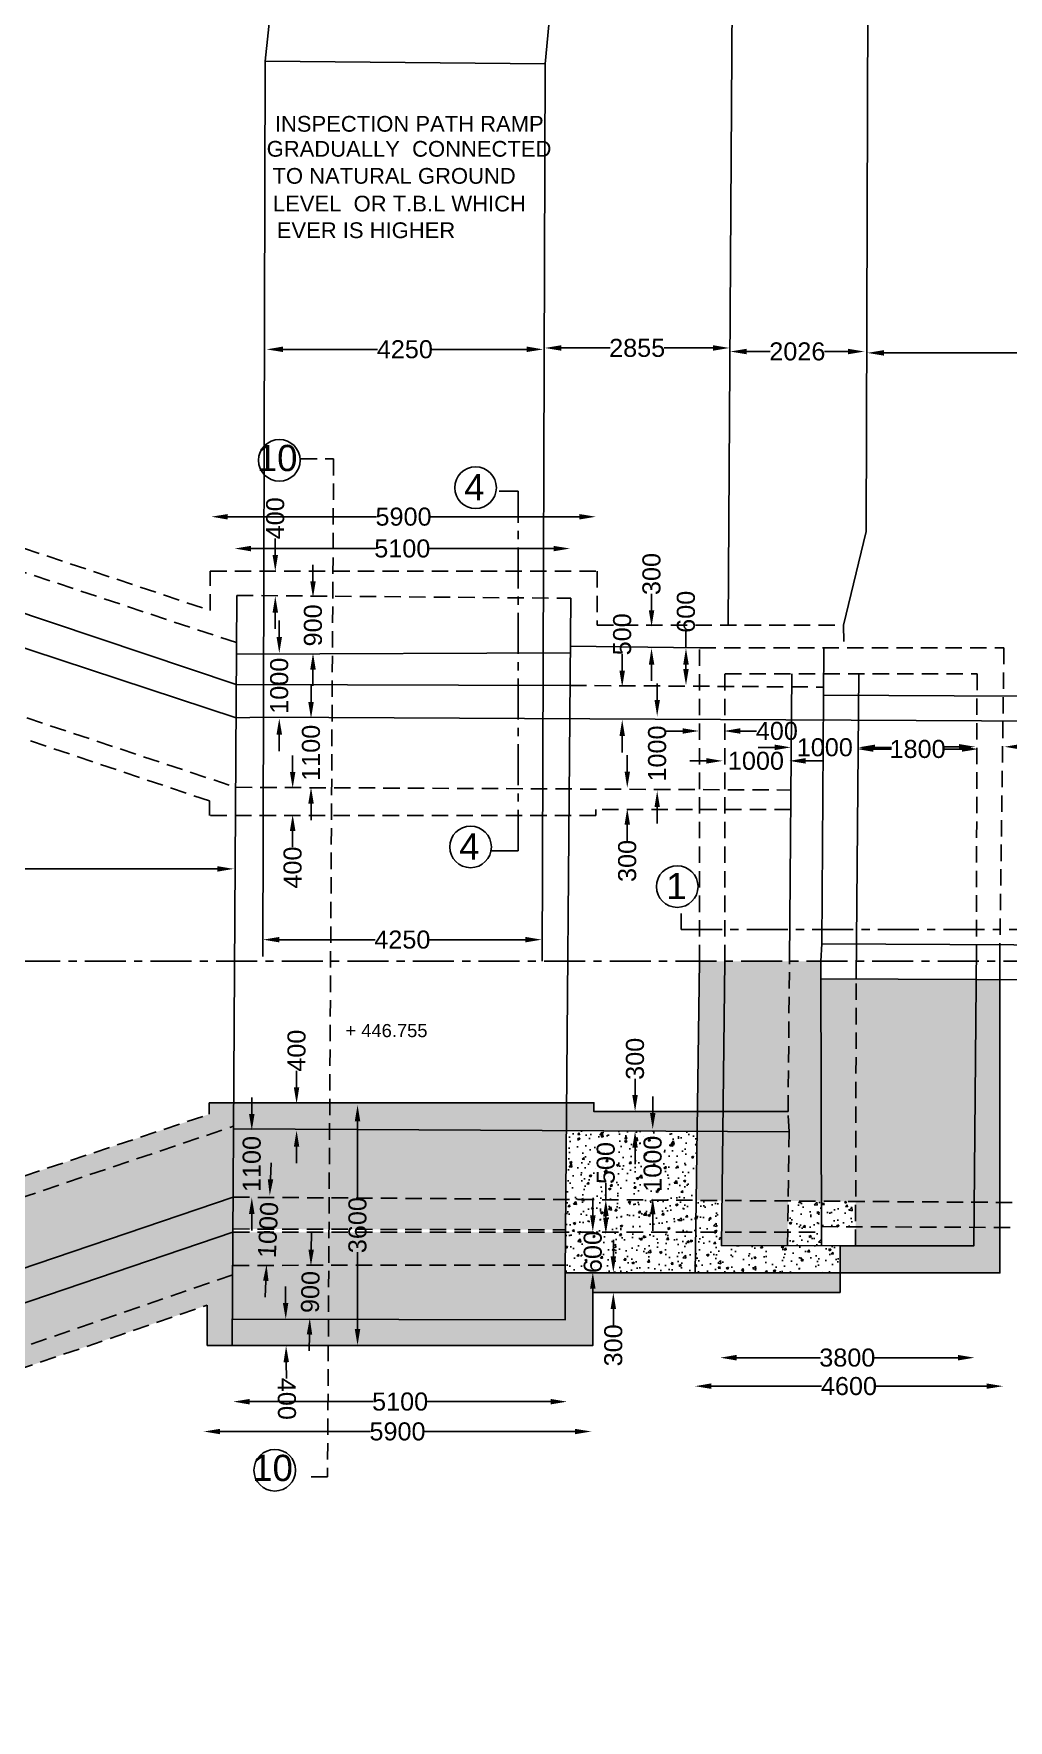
# Model space of a CAD drawing. Header units: millimetres. Extents: x 980 to 97004, y 2189 to 66609.
# Drawn here: x 18077 to 32931, y 18370 to 44074 of the extents above; entities that cross this region are included whole.
import ezdxf

# ---------------------------------------------------------------- set-up
doc = ezdxf.new("R2010")
doc.units = ezdxf.units.MM
doc.header["$MEASUREMENT"] = 0
doc.linetypes.add('CENTER', pattern=[2, 1.25, -0.25, 0.25, -0.25])
doc.linetypes.add('DASHED', pattern=[0.75, 0.5, -0.25])
for name, color, linetype in [('DIM', 7, 'Continuous'), ('DWG', 7, 'Continuous'), ('TEXT', 7, 'Continuous')]:
    doc.layers.add(name, color=color, linetype=linetype)
doc.styles.get("Standard").update_dxf_attribs({"font": 'arial.ttf'})
doc.dimstyles.new('Civil', dxfattribs={"dimtxt": 275, "dimasz": 250, "dimexe": 0.1, "dimexo": 0.0625, "dimgap": 0.09, "dimtad": 0, "dimdec": 0, "dimzin": 12, "dimdsep": 46, "dimtxsty": 'Standard', "dimcen": 0.1, "dimse1": 1, "dimse2": 1, "dimadec": 0, "dimazin": 2, "dimtfac": 1, "dimtdec": 0, "dimtofl": 0, "dimtmove": 0, "dimatfit": 3, "dimfxl": 1, "dimfrac": 1, "dimtolj": 1, "dimtzin": 0, "dimarcsym": 0})
pattern_1 = [(50, (0, 0), (358.63, -31.376), [37.5, -412.5]), (355, (0, 0), (-69.3757, 376.096), [30, -330]), (100.4514, (29.9, -2.6), (289.2544, 344.72), [31.87, -350.571]), (46.1842, (0, 100), (533.6207, -82.7596), [56.25, -618.75]), (96.6356, (44.47, 93.1), (467.331, 487.059), [47.805, -525.857]), (351.1842, (0, 100), (467.331, 487.059), [45, -495]), (21, (50, 75), (298.4535, -201.3094), [37.5, -412.5]), (326, (50, 75), (121.6577, 362.575), [30, -330]), (71.4514, (74.87, 58.22), (420.1112, 161.2656), [31.87, -350.571]), (37.5, (0, 0), (6.07993, 166.44693), [0, -326, 0, -335, 0, -331.25]), (7.5, (0, 0), (131.5348, 197.20586), [0, -191, 0, -318.5, 0, -126.25]), (327.5, (-111.5, 0), (266.9112, -11.27744), [0, -125, 0, -390, 0, -517.5]), (317.5, (-161.5, 0), (291.5931, 50.0525), [0, -162.5, 0, -259, 0, -367.5])]

# ---------------------------------------------------------------- blocks, each defined once
blk = doc.blocks.new('*D76')
at = {"layer": 'Defpoints', "color": 0, "transparency": 16777216}
for p in [(30785, 39210), (30785, 39178), (39276, 39178)]:
    blk.add_point(p, dxfattribs=at)
at = {"layer": 'DIM', "color": 0, "lineweight": -2, "transparency": 16777216}
for p, q in [((31035, 39210), (34620, 39210)), ((39026, 39210), (35441, 39210))]:
    blk.add_line(p, q, dxfattribs=at)
at = {"layer": 'DIM', "color": 0, "transparency": 16777216}
for points in [[(31035, 39252), (31035, 39168), (30785, 39210)], [(39026, 39252), (39026, 39168), (39276, 39210)]]:
    blk.add_solid(points, dxfattribs=at)
at = {"layer": 'DIM', "color": 0, "transparency": 16777216, "insert": (35031, 39210), "char_height": 275, "attachment_point": 5}
blk.add_mtext('\\A1;8400', dxfattribs=at)
blk = doc.blocks.new('*D77')
at = {"layer": 'Defpoints', "color": 0, "transparency": 16777216}
for p in [(28694, 39231), (28694, 39209), (30738, 39209)]:
    blk.add_point(p, dxfattribs=at)
at = {"layer": 'DIM', "color": 0, "lineweight": -2, "transparency": 16777216}
for p, q in [((28944, 39231), (29303, 39231)), ((30488, 39231), (30129, 39231))]:
    blk.add_line(p, q, dxfattribs=at)
at = {"layer": 'DIM', "color": 0, "transparency": 16777216}
for points in [[(28944, 39273), (28944, 39189), (28694, 39231)], [(30488, 39273), (30488, 39189), (30738, 39231)]]:
    blk.add_solid(points, dxfattribs=at)
at = {"layer": 'DIM', "color": 0, "transparency": 16777216, "insert": (29716, 39231), "char_height": 275, "attachment_point": 5}
blk.add_mtext('\\A1;2026', dxfattribs=at)
blk = doc.blocks.new('*D78')
at = {"layer": 'Defpoints', "color": 0, "transparency": 16777216}
for p in [(25869, 39285), (25869, 39209), (28681, 39209)]:
    blk.add_point(p, dxfattribs=at)
at = {"layer": 'DIM', "color": 0, "lineweight": -2, "transparency": 16777216}
for p, q in [((26119, 39285), (26861, 39285)), ((28431, 39285), (27689, 39285))]:
    blk.add_line(p, q, dxfattribs=at)
at = {"layer": 'DIM', "color": 0, "transparency": 16777216}
for points in [[(26119, 39327), (26119, 39243), (25869, 39285)], [(28431, 39327), (28431, 39243), (28681, 39285)]]:
    blk.add_solid(points, dxfattribs=at)
at = {"layer": 'DIM', "color": 0, "transparency": 16777216, "insert": (27275, 39285), "char_height": 275, "attachment_point": 5}
blk.add_mtext('\\A1;2855', dxfattribs=at)
blk = doc.blocks.new('*D79')
at = {"layer": 'Defpoints', "color": 0, "transparency": 16777216}
for p in [(21625, 39264), (21625, 39254), (25843, 39254)]:
    blk.add_point(p, dxfattribs=at)
at = {"layer": 'DIM', "color": 0, "lineweight": -2, "transparency": 16777216}
for p, q in [((21875, 39264), (23319, 39264)), ((25593, 39264), (24150, 39264))]:
    blk.add_line(p, q, dxfattribs=at)
at = {"layer": 'DIM', "color": 0, "transparency": 16777216}
for points in [[(21875, 39306), (21875, 39223), (21625, 39264)], [(25593, 39306), (25593, 39223), (25843, 39264)]]:
    blk.add_solid(points, dxfattribs=at)
at = {"layer": 'DIM', "color": 0, "transparency": 16777216, "insert": (23734, 39264), "char_height": 275, "attachment_point": 5}
blk.add_mtext('\\A1;4250', dxfattribs=at)
blk = doc.blocks.new('*D101')
at = {"layer": 'Defpoints', "color": 0, "transparency": 16777216}
for p in [(21968, 24482), (21924, 24078), (21973, 24078)]:
    blk.add_point(p, dxfattribs=at)
at = {"layer": 'DIM', "color": 0, "lineweight": -2, "transparency": 16777216}
for p, q in [((21917, 24731), (21914, 24981)), ((21926, 23828), (21929, 23578))]:
    blk.add_line(p, q, dxfattribs=at)
at = {"layer": 'DIM', "color": 0, "transparency": 16777216}
for points in [[(21958, 24732), (21875, 24731), (21919, 24481)], [(21968, 23828), (21885, 23827), (21924, 24078)]]:
    blk.add_solid(points, dxfattribs=at)
at = {"layer": 'DIM', "color": 0, "transparency": 16777216, "insert": (21933, 23269), "char_height": 275, "attachment_point": 5, "rotation": 270.6303}
blk.add_mtext('\\A1;400', dxfattribs=at)
blk = doc.blocks.new('*D102')
at = {"layer": 'Defpoints', "color": 0, "transparency": 16777216}
for p in [(22311, 25294), (22285, 24499), (22294, 24498)]:
    blk.add_point(p, dxfattribs=at)
at = {"layer": 'DIM', "color": 0, "lineweight": -2, "transparency": 16777216}
for p, q in [((22307, 25544), (22312, 25794)), ((22280, 24249), (22275, 23999))]:
    blk.add_line(p, q, dxfattribs=at)
at = {"layer": 'DIM', "color": 0, "transparency": 16777216}
for points in [[(22265, 25545), (22348, 25543), (22302, 25294)], [(22239, 24250), (22322, 24248), (22285, 24499)]]:
    blk.add_solid(points, dxfattribs=at)
at = {"layer": 'DIM', "color": 0, "transparency": 16777216, "insert": (22294, 24897), "char_height": 275, "attachment_point": 5, "rotation": 88.8296}
blk.add_mtext('\\A1;900', dxfattribs=at)
blk = doc.blocks.new('*D103')
at = {"layer": 'Defpoints', "color": 0, "transparency": 16777216}
for p in [(21660, 26366), (21612, 25319), (21626, 25318)]:
    blk.add_point(p, dxfattribs=at)
at = {"layer": 'DIM', "color": 0, "lineweight": -2, "transparency": 16777216}
for p, q in [((21687, 26615), (21698, 26865)), ((21615, 25068), (21603, 24818))]:
    blk.add_line(p, q, dxfattribs=at)
at = {"layer": 'DIM', "color": 0, "transparency": 16777216}
for points in [[(21645, 26617), (21728, 26613), (21675, 26365)], [(21573, 25070), (21656, 25066), (21626, 25318)]]:
    blk.add_solid(points, dxfattribs=at)
at = {"layer": 'DIM', "color": 0, "transparency": 16777216, "insert": (21651, 25842), "char_height": 275, "attachment_point": 5, "rotation": 87.3341}
blk.add_mtext('\\A1;1000', dxfattribs=at)
blk = doc.blocks.new('*D104')
at = {"layer": 'Defpoints', "color": 0, "transparency": 16777216}
for p in [(21312, 27360), (21312, 26337), (21401, 26337)]:
    blk.add_point(p, dxfattribs=at)
at = {"layer": 'DIM', "color": 0, "lineweight": -2, "transparency": 16777216}
for p, q in [((21401, 27610), (21401, 27860)), ((21401, 26087), (21401, 25837))]:
    blk.add_line(p, q, dxfattribs=at)
at = {"layer": 'DIM', "color": 0, "transparency": 16777216}
for points in [[(21359, 27610), (21443, 27610), (21401, 27360)], [(21359, 26087), (21443, 26087), (21401, 26337)]]:
    blk.add_solid(points, dxfattribs=at)
at = {"layer": 'DIM', "color": 0, "transparency": 16777216, "insert": (21401, 26848), "char_height": 275, "attachment_point": 5, "rotation": 90}
blk.add_mtext('\\A1;1100', dxfattribs=at)
blk = doc.blocks.new('*D105')
at = {"layer": 'Defpoints', "color": 0, "transparency": 16777216}
for p in [(22084, 27766), (22100, 27766), (22100, 27360)]:
    blk.add_point(p, dxfattribs=at)
at = {"layer": 'DIM', "color": 0, "lineweight": -2, "transparency": 16777216}
for p, q in [((22084, 28016), (22084, 28266)), ((22084, 27110), (22084, 26860))]:
    blk.add_line(p, q, dxfattribs=at)
at = {"layer": 'DIM', "color": 0, "transparency": 16777216}
for points in [[(22042, 28016), (22125, 28016), (22084, 27766)], [(22042, 27110), (22125, 27110), (22084, 27360)]]:
    blk.add_solid(points, dxfattribs=at)
at = {"layer": 'DIM', "color": 0, "transparency": 16777216, "insert": (22084, 28575), "char_height": 275, "attachment_point": 5, "rotation": 90}
blk.add_mtext('\\A1;400', dxfattribs=at)
blk = doc.blocks.new('*D106')
at = {"layer": 'Defpoints', "color": 0, "transparency": 16777216}
for p in [(27243, 27648), (27243, 27648), (27243, 27347)]:
    blk.add_point(p, dxfattribs=at)
at = {"layer": 'DIM', "color": 0, "lineweight": -2, "transparency": 16777216}
for p, q in [((27243, 27898), (27243, 28148)), ((27243, 27097), (27243, 26847))]:
    blk.add_line(p, q, dxfattribs=at)
at = {"layer": 'DIM', "color": 0, "transparency": 16777216}
for points in [[(27201, 27898), (27284, 27898), (27243, 27648)], [(27201, 27097), (27284, 27097), (27243, 27347)]]:
    blk.add_solid(points, dxfattribs=at)
at = {"layer": 'DIM', "color": 0, "transparency": 16777216, "insert": (27243, 28451), "char_height": 275, "attachment_point": 5, "rotation": 90}
blk.add_mtext('\\A1;300', dxfattribs=at)
blk = doc.blocks.new('*D107')
at = {"layer": 'Defpoints', "color": 0, "transparency": 16777216}
for p in [(27446, 27375), (27512, 27375), (27446, 26330)]:
    blk.add_point(p, dxfattribs=at)
at = {"layer": 'DIM', "color": 0, "lineweight": -2, "transparency": 16777216}
for p, q in [((27512, 27625), (27512, 27875)), ((27512, 26080), (27512, 25830))]:
    blk.add_line(p, q, dxfattribs=at)
at = {"layer": 'DIM', "color": 0, "transparency": 16777216}
for points in [[(27471, 27625), (27554, 27625), (27512, 27375)], [(27471, 26080), (27554, 26080), (27512, 26330)]]:
    blk.add_solid(points, dxfattribs=at)
at = {"layer": 'DIM', "color": 0, "transparency": 16777216, "insert": (27512, 26852), "char_height": 275, "attachment_point": 5, "rotation": 90}
blk.add_mtext('\\A1;1000', dxfattribs=at)
blk = doc.blocks.new('*D108')
at = {"layer": 'Defpoints', "color": 0, "transparency": 16777216}
for p in [(26797, 26308), (26973, 26308), (26973, 25781)]:
    blk.add_point(p, dxfattribs=at)
at = {"layer": 'DIM', "color": 0, "lineweight": -2, "transparency": 16777216}
for p, q in [((26797, 26308), (26797, 26558)), ((26797, 26031), (26797, 26058))]:
    blk.add_line(p, q, dxfattribs=at)
at = {"layer": 'DIM', "color": 0, "transparency": 16777216}
for points in [[(26756, 26058), (26839, 26058), (26797, 26308)], [(26756, 26031), (26839, 26031), (26797, 25781)]]:
    blk.add_solid(points, dxfattribs=at)
at = {"layer": 'DIM', "color": 0, "transparency": 16777216, "insert": (26797, 26862), "char_height": 275, "attachment_point": 5, "rotation": 90}
blk.add_mtext('\\A1;500', dxfattribs=at)
blk = doc.blocks.new('*D109')
at = {"layer": 'Defpoints', "color": 0, "transparency": 16777216}
for p in [(26599, 25814), (26830, 25814), (26830, 25198)]:
    blk.add_point(p, dxfattribs=at)
at = {"layer": 'DIM', "color": 0, "lineweight": -2, "transparency": 16777216}
for p, q in [((26599, 26064), (26599, 26314)), ((26599, 24948), (26599, 24698))]:
    blk.add_line(p, q, dxfattribs=at)
at = {"layer": 'DIM', "color": 0, "transparency": 16777216}
for points in [[(26557, 26064), (26641, 26064), (26599, 25814)], [(26557, 24948), (26641, 24948), (26599, 25198)]]:
    blk.add_solid(points, dxfattribs=at)
at = {"layer": 'DIM', "color": 0, "transparency": 16777216, "insert": (26599, 25506), "char_height": 275, "attachment_point": 5, "rotation": 90}
blk.add_mtext('\\A1;600', dxfattribs=at)
blk = doc.blocks.new('*D110')
at = {"layer": 'Defpoints', "color": 0, "transparency": 16777216}
for p in [(26929, 25191), (26912, 24887), (26929, 24887)]:
    blk.add_point(p, dxfattribs=at)
at = {"layer": 'DIM', "color": 0, "lineweight": -2, "transparency": 16777216}
for p, q in [((26912, 25441), (26912, 25691)), ((26912, 24637), (26912, 24387))]:
    blk.add_line(p, q, dxfattribs=at)
at = {"layer": 'DIM', "color": 0, "transparency": 16777216}
for points in [[(26870, 25441), (26953, 25441), (26912, 25191)], [(26870, 24637), (26953, 24637), (26912, 24887)]]:
    blk.add_solid(points, dxfattribs=at)
at = {"layer": 'DIM', "color": 0, "transparency": 16777216, "insert": (26912, 24084), "char_height": 275, "attachment_point": 5, "rotation": 90}
blk.add_mtext('\\A1;300', dxfattribs=at)
blk = doc.blocks.new('*D111')
at = {"layer": 'Defpoints', "color": 0, "transparency": 16777216}
for p in [(28539, 23889), (32417, 23896), (32417, 23889)]:
    blk.add_point(p, dxfattribs=at)
at = {"layer": 'DIM', "color": 0, "lineweight": -2, "transparency": 16777216}
for p, q in [((28789, 23896), (30068, 23896)), ((32167, 23896), (30888, 23896))]:
    blk.add_line(p, q, dxfattribs=at)
at = {"layer": 'DIM', "color": 0, "transparency": 16777216}
for points in [[(28789, 23938), (28789, 23854), (28539, 23896)], [(32167, 23938), (32167, 23854), (32417, 23896)]]:
    blk.add_solid(points, dxfattribs=at)
at = {"layer": 'DIM', "color": 0, "transparency": 16777216, "insert": (30478, 23896), "char_height": 275, "attachment_point": 5}
blk.add_mtext('\\A1;3800', dxfattribs=at)
blk = doc.blocks.new('*D112')
at = {"layer": 'Defpoints', "color": 0, "transparency": 16777216}
for p in [(28155, 23498), (32851, 23498), (32851, 23462)]:
    blk.add_point(p, dxfattribs=at)
at = {"layer": 'DIM', "color": 0, "lineweight": -2, "transparency": 16777216}
for p, q in [((28405, 23462), (30087, 23462)), ((32601, 23462), (30919, 23462))]:
    blk.add_line(p, q, dxfattribs=at)
at = {"layer": 'DIM', "color": 0, "transparency": 16777216}
for points in [[(28405, 23504), (28405, 23421), (28155, 23462)], [(32601, 23504), (32601, 23421), (32851, 23462)]]:
    blk.add_solid(points, dxfattribs=at)
at = {"layer": 'DIM', "color": 0, "transparency": 16777216, "insert": (30503, 23462), "char_height": 275, "attachment_point": 5}
blk.add_mtext('\\A1;4600', dxfattribs=at)
blk = doc.blocks.new('*D113')
at = {"layer": 'Defpoints', "color": 0, "transparency": 16777216}
for p in [(21117, 23176), (26206, 23226), (26206, 23176)]:
    blk.add_point(p, dxfattribs=at)
at = {"layer": 'DIM', "color": 0, "lineweight": -2, "transparency": 16777216}
for p, q in [((21367, 23226), (23251, 23226)), ((25956, 23226), (24072, 23226))]:
    blk.add_line(p, q, dxfattribs=at)
at = {"layer": 'DIM', "color": 0, "transparency": 16777216}
for points in [[(21367, 23267), (21367, 23184), (21117, 23226)], [(25956, 23267), (25956, 23184), (26206, 23226)]]:
    blk.add_solid(points, dxfattribs=at)
at = {"layer": 'DIM', "color": 0, "transparency": 16777216, "insert": (23662, 23226), "char_height": 275, "attachment_point": 5}
blk.add_mtext('\\A1;5100', dxfattribs=at)
blk = doc.blocks.new('*D114')
at = {"layer": 'Defpoints', "color": 0, "transparency": 16777216}
for p in [(20669, 22828), (26576, 22828), (26576, 22771)]:
    blk.add_point(p, dxfattribs=at)
at = {"layer": 'DIM', "color": 0, "lineweight": -2, "transparency": 16777216}
for p, q in [((20919, 22771), (23212, 22771)), ((26326, 22771), (24033, 22771))]:
    blk.add_line(p, q, dxfattribs=at)
at = {"layer": 'DIM', "color": 0, "transparency": 16777216}
for points in [[(20919, 22812), (20919, 22729), (20669, 22771)], [(26326, 22812), (26326, 22729), (26576, 22771)]]:
    blk.add_solid(points, dxfattribs=at)
at = {"layer": 'DIM', "color": 0, "transparency": 16777216, "insert": (23622, 22771), "char_height": 275, "attachment_point": 5}
blk.add_mtext('\\A1;5900', dxfattribs=at)
blk = doc.blocks.new('*D164')
at = {"layer": 'Defpoints', "color": 0, "transparency": 16777216}
for p in [(32431, 33181), (32870, 33207), (32870, 33181)]:
    blk.add_point(p, dxfattribs=at)
at = {"layer": 'DIM', "color": 0, "lineweight": -2, "transparency": 16777216}
for p, q in [((32181, 33207), (31931, 33207)), ((33120, 33207), (33370, 33207))]:
    blk.add_line(p, q, dxfattribs=at)
at = {"layer": 'DIM', "color": 0, "transparency": 16777216}
for points in [[(32181, 33248), (32181, 33165), (32431, 33207)], [(33120, 33248), (33120, 33165), (32870, 33207)]]:
    blk.add_solid(points, dxfattribs=at)
at = {"layer": 'DIM', "color": 0, "transparency": 16777216, "insert": (33679, 33207), "char_height": 275, "attachment_point": 5}
blk.add_mtext('\\A1;400', dxfattribs=at)
blk = doc.blocks.new('*D165')
at = {"layer": 'Defpoints', "color": 0, "transparency": 16777216}
for p in [(30625, 33172), (32474, 33172), (32474, 33172)]:
    blk.add_point(p, dxfattribs=at)
at = {"layer": 'DIM', "color": 0, "lineweight": -2, "transparency": 16777216}
for p, q in [((30875, 33172), (31152, 33172)), ((32224, 33172), (31947, 33172))]:
    blk.add_line(p, q, dxfattribs=at)
at = {"layer": 'DIM', "color": 0, "transparency": 16777216}
for points in [[(30875, 33214), (30875, 33131), (30625, 33172)], [(32224, 33214), (32224, 33131), (32474, 33172)]]:
    blk.add_solid(points, dxfattribs=at)
at = {"layer": 'DIM', "color": 0, "transparency": 16777216, "insert": (31549, 33172), "char_height": 275, "attachment_point": 5}
blk.add_mtext('\\A1;1800', dxfattribs=at)
blk = doc.blocks.new('*D166')
at = {"layer": 'Defpoints', "color": 0, "transparency": 16777216}
for p in [(29619, 33198), (30651, 33198), (30651, 33198)]:
    blk.add_point(p, dxfattribs=at)
at = {"layer": 'DIM', "color": 0, "lineweight": -2, "transparency": 16777216}
for p, q in [((29369, 33198), (29119, 33198)), ((30901, 33198), (31151, 33198))]:
    blk.add_line(p, q, dxfattribs=at)
at = {"layer": 'DIM', "color": 0, "transparency": 16777216}
for points in [[(29369, 33240), (29369, 33156), (29619, 33198)], [(30901, 33240), (30901, 33156), (30651, 33198)]]:
    blk.add_solid(points, dxfattribs=at)
at = {"layer": 'DIM', "color": 0, "transparency": 16777216, "insert": (30135, 33198), "char_height": 275, "attachment_point": 5}
blk.add_mtext('\\A1;1000', dxfattribs=at)
blk = doc.blocks.new('*D167')
at = {"layer": 'Defpoints', "color": 0, "transparency": 16777216}
for p in [(28578, 33164), (29593, 33164), (29593, 32992)]:
    blk.add_point(p, dxfattribs=at)
at = {"layer": 'DIM', "color": 0, "lineweight": -2, "transparency": 16777216}
for p, q in [((28328, 32992), (28078, 32992)), ((29843, 32992), (30093, 32992))]:
    blk.add_line(p, q, dxfattribs=at)
at = {"layer": 'DIM', "color": 0, "transparency": 16777216}
for points in [[(28328, 33034), (28328, 32950), (28578, 32992)], [(29843, 33034), (29843, 32950), (29593, 32992)]]:
    blk.add_solid(points, dxfattribs=at)
at = {"layer": 'DIM', "color": 0, "transparency": 16777216, "insert": (29085, 32992), "char_height": 275, "attachment_point": 5}
blk.add_mtext('\\A1;1000', dxfattribs=at)
blk = doc.blocks.new('*D168')
at = {"layer": 'Defpoints', "color": 0, "transparency": 16777216}
for p in [(28595, 33447), (28217, 33387), (28595, 33387)]:
    blk.add_point(p, dxfattribs=at)
at = {"layer": 'DIM', "color": 0, "lineweight": -2, "transparency": 16777216}
for p, q in [((27967, 33447), (27717, 33447)), ((28845, 33447), (29095, 33447))]:
    blk.add_line(p, q, dxfattribs=at)
at = {"layer": 'DIM', "color": 0, "transparency": 16777216}
for points in [[(27967, 33489), (27967, 33406), (28217, 33447)], [(28845, 33489), (28845, 33406), (28595, 33447)]]:
    blk.add_solid(points, dxfattribs=at)
at = {"layer": 'DIM', "color": 0, "transparency": 16777216, "insert": (29404, 33447), "char_height": 275, "attachment_point": 5}
blk.add_mtext('\\A1;400', dxfattribs=at)
blk = doc.blocks.new('*D169')
at = {"layer": 'Defpoints', "color": 0, "transparency": 16777216}
for p in [(26866, 32580), (26866, 32270), (27124, 32270)]:
    blk.add_point(p, dxfattribs=at)
at = {"layer": 'DIM', "color": 0, "lineweight": -2, "transparency": 16777216}
for p, q in [((27124, 32830), (27124, 33080)), ((27124, 32020), (27124, 31770))]:
    blk.add_line(p, q, dxfattribs=at)
at = {"layer": 'DIM', "color": 0, "transparency": 16777216}
for points in [[(27083, 32830), (27166, 32830), (27124, 32580)], [(27083, 32020), (27166, 32020), (27124, 32270)]]:
    blk.add_solid(points, dxfattribs=at)
at = {"layer": 'DIM', "color": 0, "transparency": 16777216, "insert": (27124, 31467), "char_height": 275, "attachment_point": 5, "rotation": 90}
blk.add_mtext('\\A1;300', dxfattribs=at)
blk = doc.blocks.new('*D170')
at = {"layer": 'Defpoints', "color": 0, "transparency": 16777216}
for p in [(26866, 33671), (27580, 33671), (26866, 32537)]:
    blk.add_point(p, dxfattribs=at)
at = {"layer": 'DIM', "color": 0, "lineweight": -2, "transparency": 16777216}
for p, q in [((27580, 33921), (27580, 34171)), ((27580, 32287), (27580, 32037))]:
    blk.add_line(p, q, dxfattribs=at)
at = {"layer": 'DIM', "color": 0, "transparency": 16777216}
for points in [[(27539, 33921), (27622, 33921), (27580, 33671)], [(27539, 32287), (27622, 32287), (27580, 32537)]]:
    blk.add_solid(points, dxfattribs=at)
at = {"layer": 'DIM', "color": 0, "transparency": 16777216, "insert": (27580, 33104), "char_height": 275, "attachment_point": 5, "rotation": 90}
blk.add_mtext('\\A1;1000', dxfattribs=at)
blk = doc.blocks.new('*D171')
at = {"layer": 'Defpoints', "color": 0, "transparency": 16777216}
for p in [(27047, 34117), (27305, 34117), (27305, 33619)]:
    blk.add_point(p, dxfattribs=at)
at = {"layer": 'DIM', "color": 0, "lineweight": -2, "transparency": 16777216}
for p, q in [((27047, 34367), (27047, 34617)), ((27047, 33369), (27047, 33119))]:
    blk.add_line(p, q, dxfattribs=at)
at = {"layer": 'DIM', "color": 0, "transparency": 16777216}
for points in [[(27005, 34367), (27089, 34367), (27047, 34117)], [(27005, 33369), (27089, 33369), (27047, 33619)]]:
    blk.add_solid(points, dxfattribs=at)
at = {"layer": 'DIM', "color": 0, "transparency": 16777216, "insert": (27047, 34921), "char_height": 275, "attachment_point": 5, "rotation": 90}
blk.add_mtext('\\A1;500', dxfattribs=at)
blk = doc.blocks.new('*D172')
at = {"layer": 'Defpoints', "color": 0, "transparency": 16777216}
for p in [(27838, 34710), (28019, 34710), (27838, 34143)]:
    blk.add_point(p, dxfattribs=at)
at = {"layer": 'DIM', "color": 0, "lineweight": -2, "transparency": 16777216}
for p, q in [((28019, 34710), (28019, 34960)), ((28019, 34393), (28019, 34460))]:
    blk.add_line(p, q, dxfattribs=at)
at = {"layer": 'DIM', "color": 0, "transparency": 16777216}
for points in [[(27977, 34460), (28061, 34460), (28019, 34710)], [(27977, 34393), (28061, 34393), (28019, 34143)]]:
    blk.add_solid(points, dxfattribs=at)
at = {"layer": 'DIM', "color": 0, "transparency": 16777216, "insert": (28019, 35264), "char_height": 275, "attachment_point": 5, "rotation": 90}
blk.add_mtext('\\A1;600', dxfattribs=at)
blk = doc.blocks.new('*D173')
at = {"layer": 'Defpoints', "color": 0, "transparency": 16777216}
for p in [(27460, 35037), (27494, 35037), (27460, 34710)]:
    blk.add_point(p, dxfattribs=at)
at = {"layer": 'DIM', "color": 0, "lineweight": -2, "transparency": 16777216}
for p, q in [((27494, 35287), (27494, 35537)), ((27494, 34460), (27494, 34210))]:
    blk.add_line(p, q, dxfattribs=at)
at = {"layer": 'DIM', "color": 0, "transparency": 16777216}
for points in [[(27453, 35287), (27536, 35287), (27494, 35037)], [(27453, 34460), (27536, 34460), (27494, 34710)]]:
    blk.add_solid(points, dxfattribs=at)
at = {"layer": 'DIM', "color": 0, "transparency": 16777216, "insert": (27494, 35840), "char_height": 275, "attachment_point": 5, "rotation": 90}
blk.add_mtext('\\A1;300', dxfattribs=at)
blk = doc.blocks.new('*D174')
at = {"layer": 'Defpoints', "color": 0, "transparency": 16777216}
for p in [(21571, 30328), (25821, 30328), (25821, 30267)]:
    blk.add_point(p, dxfattribs=at)
at = {"layer": 'DIM', "color": 0, "lineweight": -2, "transparency": 16777216}
for p, q in [((21821, 30267), (23280, 30267)), ((25571, 30267), (24112, 30267))]:
    blk.add_line(p, q, dxfattribs=at)
at = {"layer": 'DIM', "color": 0, "transparency": 16777216}
for points in [[(21821, 30309), (21821, 30226), (21571, 30267)], [(25571, 30309), (25571, 30226), (25821, 30267)]]:
    blk.add_solid(points, dxfattribs=at)
at = {"layer": 'DIM', "color": 0, "transparency": 16777216, "insert": (23696, 30267), "char_height": 275, "attachment_point": 5}
blk.add_mtext('\\A1;4250', dxfattribs=at)
blk = doc.blocks.new('*D175')
at = {"layer": 'Defpoints', "color": 0, "transparency": 16777216}
for p in [(21964, 32575), (21964, 32175), (22024, 32175)]:
    blk.add_point(p, dxfattribs=at)
at = {"layer": 'DIM', "color": 0, "lineweight": -2, "transparency": 16777216}
for p, q in [((22024, 32825), (22024, 33075)), ((22024, 31925), (22024, 31675))]:
    blk.add_line(p, q, dxfattribs=at)
at = {"layer": 'DIM', "color": 0, "transparency": 16777216}
for points in [[(21982, 32825), (22066, 32825), (22024, 32575)], [(21982, 31925), (22066, 31925), (22024, 32175)]]:
    blk.add_solid(points, dxfattribs=at)
at = {"layer": 'DIM', "color": 0, "transparency": 16777216, "insert": (22024, 31366), "char_height": 275, "attachment_point": 5, "rotation": 90}
blk.add_mtext('\\A1;400', dxfattribs=at)
blk = doc.blocks.new('*D176')
at = {"layer": 'Defpoints', "color": 0, "transparency": 16777216}
for p in [(21986, 33640), (21986, 32590), (22304, 32590)]:
    blk.add_point(p, dxfattribs=at)
at = {"layer": 'DIM', "color": 0, "lineweight": -2, "transparency": 16777216}
for p, q in [((22304, 33890), (22304, 34140)), ((22304, 32340), (22304, 32090))]:
    blk.add_line(p, q, dxfattribs=at)
at = {"layer": 'DIM', "color": 0, "transparency": 16777216}
for points in [[(22262, 33890), (22346, 33890), (22304, 33640)], [(22262, 32340), (22346, 32340), (22304, 32590)]]:
    blk.add_solid(points, dxfattribs=at)
at = {"layer": 'DIM', "color": 0, "transparency": 16777216, "insert": (22304, 33115), "char_height": 275, "attachment_point": 5, "rotation": 90}
blk.add_mtext('\\A1;1100', dxfattribs=at)
blk = doc.blocks.new('*D177')
at = {"layer": 'Defpoints', "color": 0, "transparency": 16777216}
for p in [(21752, 34632), (21752, 33642), (21820, 33642)]:
    blk.add_point(p, dxfattribs=at)
at = {"layer": 'DIM', "color": 0, "lineweight": -2, "transparency": 16777216}
for p, q in [((21820, 34882), (21820, 35132)), ((21820, 33392), (21820, 33142))]:
    blk.add_line(p, q, dxfattribs=at)
at = {"layer": 'DIM', "color": 0, "transparency": 16777216}
for points in [[(21778, 34882), (21862, 34882), (21820, 34632)], [(21778, 33392), (21862, 33392), (21820, 33642)]]:
    blk.add_solid(points, dxfattribs=at)
at = {"layer": 'DIM', "color": 0, "transparency": 16777216, "insert": (21820, 34137), "char_height": 275, "attachment_point": 5, "rotation": 90}
blk.add_mtext('\\A1;1000', dxfattribs=at)
blk = doc.blocks.new('*D178')
at = {"layer": 'Defpoints', "color": 0, "transparency": 16777216}
for p in [(22372, 35480), (22334, 34634), (22372, 34634)]:
    blk.add_point(p, dxfattribs=at)
at = {"layer": 'DIM', "color": 0, "lineweight": -2, "transparency": 16777216}
for p, q in [((22334, 35730), (22334, 35980)), ((22334, 34384), (22334, 34134))]:
    blk.add_line(p, q, dxfattribs=at)
at = {"layer": 'DIM', "color": 0, "transparency": 16777216}
for points in [[(22292, 35730), (22376, 35730), (22334, 35480)], [(22292, 34384), (22376, 34384), (22334, 34634)]]:
    blk.add_solid(points, dxfattribs=at)
at = {"layer": 'DIM', "color": 0, "transparency": 16777216, "insert": (22334, 35057), "char_height": 275, "attachment_point": 5, "rotation": 90}
blk.add_mtext('\\A1;900', dxfattribs=at)
blk = doc.blocks.new('*D179')
at = {"layer": 'Defpoints', "color": 0, "transparency": 16777216}
for p in [(21676, 35880), (21759, 35880), (21676, 35503)]:
    blk.add_point(p, dxfattribs=at)
at = {"layer": 'DIM', "color": 0, "lineweight": -2, "transparency": 16777216}
for p, q in [((21759, 36130), (21759, 36380)), ((21759, 35253), (21759, 35003))]:
    blk.add_line(p, q, dxfattribs=at)
at = {"layer": 'DIM', "color": 0, "transparency": 16777216}
for points in [[(21718, 36130), (21801, 36130), (21759, 35880)], [(21718, 35253), (21801, 35253), (21759, 35503)]]:
    blk.add_solid(points, dxfattribs=at)
at = {"layer": 'DIM', "color": 0, "transparency": 16777216, "insert": (21759, 36689), "char_height": 275, "attachment_point": 5, "rotation": 90}
blk.add_mtext('\\A1;400', dxfattribs=at)
blk = doc.blocks.new('*D180')
at = {"layer": 'Defpoints', "color": 0, "transparency": 16777216}
for p in [(21139, 36318), (26251, 36318), (26251, 36228)]:
    blk.add_point(p, dxfattribs=at)
at = {"layer": 'DIM', "color": 0, "lineweight": -2, "transparency": 16777216}
for p, q in [((21389, 36228), (23285, 36228)), ((26001, 36228), (24105, 36228))]:
    blk.add_line(p, q, dxfattribs=at)
at = {"layer": 'DIM', "color": 0, "transparency": 16777216}
for points in [[(21389, 36269), (21389, 36186), (21139, 36228)], [(26001, 36269), (26001, 36186), (26251, 36228)]]:
    blk.add_solid(points, dxfattribs=at)
at = {"layer": 'DIM', "color": 0, "transparency": 16777216, "insert": (23695, 36228), "char_height": 275, "attachment_point": 5}
blk.add_mtext('\\A1;5100', dxfattribs=at)
blk = doc.blocks.new('*D181')
at = {"layer": 'Defpoints', "color": 0, "transparency": 16777216}
for p in [(20784, 36683), (26644, 36713), (26644, 36683)]:
    blk.add_point(p, dxfattribs=at)
at = {"layer": 'DIM', "color": 0, "lineweight": -2, "transparency": 16777216}
for p, q in [((21034, 36713), (23304, 36713)), ((26394, 36713), (24124, 36713))]:
    blk.add_line(p, q, dxfattribs=at)
at = {"layer": 'DIM', "color": 0, "transparency": 16777216}
for points in [[(21034, 36754), (21034, 36671), (20784, 36713)], [(26394, 36754), (26394, 36671), (26644, 36713)]]:
    blk.add_solid(points, dxfattribs=at)
at = {"layer": 'DIM', "color": 0, "transparency": 16777216, "insert": (23714, 36713), "char_height": 275, "attachment_point": 5}
blk.add_mtext('\\A1;5900', dxfattribs=at)
blk = doc.blocks.new('*D182')
at = {"layer": 'Defpoints', "color": 0, "transparency": 16777216}
for p in [(12247, 31289), (21127, 31346), (21127, 31289)]:
    blk.add_point(p, dxfattribs=at)
at = {"layer": 'DIM', "color": 0, "lineweight": -2, "transparency": 16777216}
for p, q in [((12497, 31346), (16276, 31346)), ((20877, 31346), (17097, 31346))]:
    blk.add_line(p, q, dxfattribs=at)
at = {"layer": 'DIM', "color": 0, "transparency": 16777216}
for points in [[(12497, 31387), (12497, 31304), (12247, 31346)], [(20877, 31387), (20877, 31304), (21127, 31346)]]:
    blk.add_solid(points, dxfattribs=at)
at = {"layer": 'DIM', "color": 0, "transparency": 16777216, "insert": (16687, 31346), "char_height": 275, "attachment_point": 5}
blk.add_mtext('\\A1;8850', dxfattribs=at)
blk = doc.blocks.new('*D188')
at = {"layer": 'Defpoints', "color": 0, "transparency": 16777216}
for p in [(22989, 27748), (23013, 27748), (22989, 24083)]:
    blk.add_point(p, dxfattribs=at)
at = {"layer": 'DIM', "color": 0, "lineweight": -2, "transparency": 16777216}
for p, q in [((23013, 27498), (23013, 26326)), ((23013, 24333), (23013, 25505))]:
    blk.add_line(p, q, dxfattribs=at)
at = {"layer": 'DIM', "color": 0, "transparency": 16777216}
for points in [[(22971, 27498), (23055, 27498), (23013, 27748)], [(22971, 24333), (23055, 24333), (23013, 24083)]]:
    blk.add_solid(points, dxfattribs=at)
at = {"layer": 'DIM', "color": 0, "transparency": 16777216, "insert": (23013, 25916), "char_height": 275, "attachment_point": 5, "rotation": 90}
blk.add_mtext('\\A1;3600', dxfattribs=at)

msp = doc.modelspace()

# ---------------------------------------------------------------- hatches: boundary and pattern name
at = {"layer": 'DWG'}
h = msp.add_hatch(dxfattribs=at)
h.set_pattern_fill('AR-CONC', color=256, scale=50)
h.set_pattern_definition(pattern_1)
h.paths.add_polyline_path([(26199.9, 27782.1), (22589.3, 27782.1), (22586.8, 27374.2), (26196.4, 27356.2)])
h.paths.add_polyline_path([(22589.3, 27782.1), (21126.6, 27782.1), (21124.2, 27381.5), (22586.8, 27374.2)])
h.paths.add_polyline_path([(22586.8, 27374.2), (21124.2, 27381.5), (21117.9, 26342), (22580.6, 26332.1)])
h.paths.add_polyline_path([(26196.4, 27356.2), (22586.8, 27374.2), (22580.6, 26332.1), (26188, 26307.6)])
h.paths.add_polyline_path([(26188, 26307.6), (22580.6, 26332.1), (22577.7, 25853.8), (26184.2, 25844.6)])
h.paths.add_polyline_path([(22580.6, 26332.1), (21117.9, 26342), (21114.9, 25857.5), (22577.7, 25853.8)])
h.paths.add_polyline_path([(22577.4, 25807.9), (21114.6, 25807.9), (21111.6, 25302.6), (22574.4, 25304.2)])
h.paths.add_polyline_path([(26183.9, 25807.9), (22577.4, 25807.9), (22574.4, 25304.2), (26179.9, 25308.1)])
h.paths.add_polyline_path([(26178.9, 25188.5), (26179.9, 25308.1), (22574.4, 25304.2), (22569.5, 24480.2), (26178.9, 24475.4)])
h.paths.add_polyline_path([(22574.4, 25304.2), (21111.6, 25302.6), (21106.6, 24482.1), (22569.5, 24480.2)])
h.paths.add_polyline_path([(22569.5, 24480.2), (21106.6, 24482.1), (21104.2, 24083.4), (22567.1, 24083.4)])
h.paths.add_polyline_path([(26600.4, 24890.1), (30367.2, 24890.1), (30367.2, 25188.5), (26178.9, 25188.5), (26178.9, 24475.4), (22569.5, 24480.2), (22567.1, 24083.4), (26600.4, 24083.4)])
h.paths.add_polyline_path([(29569.5, 25807.9), (28562.6, 25807.9), (28560.1, 25604.2), (29566.7, 25602.5)])
h.paths.add_polyline_path([(29576.1, 26284.6), (28568.6, 26291.4), (28562.6, 25807.9), (29569.5, 25807.9)])
h.paths.add_polyline_path([(29590.8, 27339.3), (28581.6, 27344.3), (28568.6, 26291.4), (29576.1, 26284.6)])
h.paths.add_polyline_path([(28581.6, 27344.3), (28189, 27346.3), (28174.2, 26294.1), (28568.6, 26291.4)])
h.paths.add_polyline_path([(28613.6, 29938.2), (28225.5, 29938.2), (28193.2, 27645.9), (28585.3, 27645.9)])
h.paths.add_polyline_path([(28585.3, 27645.9), (28193.2, 27645.9), (28189, 27346.3), (28581.6, 27344.3)])
h.paths.add_polyline_path([(28193.2, 27645.9), (26616.5, 27645.9), (26616.5, 27782.1), (26199.9, 27782.1), (26196.4, 27356.2), (28189, 27346.3)])
h.paths.add_polyline_path([(29575, 27645.9), (28585.3, 27645.9), (28581.6, 27344.3), (29590.8, 27339.3)])
h.paths.add_polyline_path([(29596.5, 29938.2), (28613.6, 29938.2), (28585.3, 27645.9), (29575, 27645.9)])
h.paths.add_polyline_path([(30075.9, 29938.2), (29596.5, 29938.2), (29575, 27645.9), (29590.8, 27339.3), (29576.1, 26284.6), (30084.3, 26281.1)])
h.paths.add_polyline_path([(30613.5, 29666.1), (30076.5, 29668.4), (30084.3, 26281.1), (30605.3, 26277.6)])
h.paths.add_polyline_path([(32440.8, 29658.3), (30613.5, 29666.1), (30605.3, 26277.6), (32412.4, 26265.3)])
h.paths.add_polyline_path([(32803.7, 29656.7), (32440.8, 29658.3), (32412.4, 26265.3), (32803.7, 26262.6)])
h.paths.add_polyline_path([(32803.7, 26262.6), (32412.4, 26265.3), (32409.2, 25882.7), (32803.7, 25880.8)])
h.paths.add_polyline_path([(32803.7, 25880.8), (32409.2, 25882.7), (32406.9, 25601.2), (30367.2, 25601.2), (30367.2, 25188.5), (32803.7, 25188.5)])
h.paths.add_polyline_path([(32409.2, 25882.7), (30604.4, 25891), (30603.7, 25601.2), (32406.9, 25601.2)])
h.paths.add_polyline_path([(32412.4, 26265.3), (30605.3, 26277.6), (30604.4, 25891), (32409.2, 25882.7)])
h = msp.add_hatch(dxfattribs=at)
h.set_pattern_fill('AR-CONC', color=256, scale=50)
h.set_pattern_definition(pattern_1)
h.paths.add_polyline_path([(13563.8, 22247.9), (20722, 24697.1), (20722, 24083.4), (21104.2, 24083.4), (21110.7, 25159), (13268.5, 22461.9), (13268.5, 18669.1), (11115.7, 18669.1), (11115.7, 24049.7), (21124.4, 27424.3), (21126.6, 27782.1), (20750.5, 27782.1), (20750.5, 27605.7), (10814.6, 24288.2), (10814.6, 18370), (13563.8, 18370)])
h.paths.add_polyline_path([(12645.8, 22935.3), (21114.6, 25807.9), (21117.9, 26342), (12164.2, 23303.3), (12164, 18669.1), (12645.8, 18669.1)], flags=16)
h.paths.add_polyline_path([(13268.5, 22461.9), (21110.7, 25159), (21114.6, 25807.9), (12645.8, 22935.3), (12645.8, 18669.1), (13268.5, 18669.1)], flags=16)
h.paths.add_polyline_path([(12164.2, 23303.3), (21117.9, 26342), (21124.4, 27424.3), (11115.7, 24049.7), (11115.7, 18669.1), (12164, 18669.1)], flags=17)
h = msp.add_hatch(dxfattribs=at)
h.set_pattern_fill('AR-CONC', color=256, scale=50)
h.set_pattern_definition(pattern_1)
h.paths.add_polyline_path([(28189, 27346.3), (26196.4, 27356.2), (26188, 26307.6), (28174.2, 26294.1)])
h.paths.add_polyline_path([(28174.2, 26294.1), (26188, 26307.6), (26183.9, 25807.9), (28167.3, 25807.9)])
h.paths.add_polyline_path([(28167.3, 25807.9), (26183.9, 25807.9), (26178.9, 25188.5), (28158.6, 25188.5)])
h.paths.add_polyline_path([(30084.3, 26281.1), (29576.1, 26284.6), (29566.7, 25602.5), (30085.9, 25601.6)])
h.paths.add_polyline_path([(30605.3, 26277.6), (30084.3, 26281.1), (30085.2, 25893.4), (30604.4, 25891)])
h = msp.add_hatch(dxfattribs=at)
h.set_pattern_fill('AR-CONC', color=256, scale=50)
h.set_pattern_definition(pattern_1)
h.paths.add_polyline_path([(28568.6, 26291.4), (28174.2, 26294.1), (28167.3, 25807.9), (28562.6, 25807.9)])
h.paths.add_polyline_path([(30367.2, 25601.2), (28560.1, 25604.2), (28562.6, 25807.9), (28167.3, 25807.9), (28158.6, 25188.5), (30367.2, 25188.5)])

# ---------------------------------------------------------------- linework, layer by layer
for points in [[(21571.7, 30011.2), (21606.7, 43658.3), (22040.2, 47786.1)], [(25871.3, 43616.5), (26264.3, 47786.1)], [(28744.4, 47737.7), (28661.8, 35061)], [(30421, 35061), (30764.7, 36488.7), (30802.4, 47736.1)], [(25826.5, 29938.2), (25871.3, 43616.5), (21606.7, 43658.3)], [(12745, 41251), (12745, 36980.7), (21165.2, 34154.9), (26251.2, 34142.1)], [(3218.1, 36591.6), (12228.7, 36591.6), (21162.1, 33647.7), (21581.1, 33659.1), (58393, 33472.5), (58393, 29410.7), (58343.3, 26183.4), (58343.3, 25025.7), (55636.1, 25025.7), (55635.5, 29761.5)], [(21104.2, 24083.4), (21173.4, 35514.6)], [(26178.9, 25188.5), (26261.9, 35469.8)], [(28225.5, 34715), (26256, 34740.4)], [(30088.3, 30204.2), (30119.2, 34715)], [(26255.2, 34638.1), (21168, 34616.1)], [(29596.5, 29938.2), (29634.6, 34317.8)], [(30114.3, 33995.2), (63958.2, 33822.9), (63949.1, 24686.4), (61993, 24686.4), (62055.6, 34245.8), (63985.1, 34245.8), (63958.2, 33822.9)], [(30613.5, 29666.1), (30653.6, 34317.8)], [(20722, 24697.1), (20722, 24083.4), (26600.4, 24083.4), (26600.4, 24890.1), (30367.2, 24890.1), (30367.2, 25601.2), (32406.9, 25601.2), (32445.1, 30165.8)], [(21106.6, 24482.1), (26178.9, 24475.4), (26178.9, 25188.5), (32803.7, 25188.5), (32803.7, 30179)], [(58393, 30055.2), (30088.3, 30204.2), (30075.9, 29938.2)], [(28158.6, 25188.5), (28225.5, 29938.2)], [(28613.6, 29938.2), (28560.1, 25604.2), (30367.2, 25601.2)], [(30085.9, 25601.6), (30075.9, 29938.2)], [(30076.5, 29668.4), (58393, 29547.3)], [(20750.5, 27782.1), (26616.5, 27782.1), (26616.5, 27645.9), (29575, 27645.9)], [(29590.8, 27339.3), (21124.2, 27381.5)], [(21117.9, 26342), (12164.2, 23303.3), (12164, 18669.1)], [(12645.8, 18669.1), (12645.8, 22935.3), (21114.6, 25807.9)]]:
    msp.add_lwpolyline(points, dxfattribs=at)
at = {"layer": 'DWG', "linetype": 'DASHED', "ltscale": 500}
for points in [[(29616.6, 32251.3), (26645.7, 32251.3), (26645.7, 32159.3), (20756, 32159.3), (20756, 32381.2), (10887.3, 35691.9), (10887.3, 41559.3), (13654.7, 41559.3), (13654.7, 37658.1), (20768.5, 35284.5), (20768.5, 35882), (26663, 35882), (26663, 35061), (30421, 35061), (30427.5, 34715)], [(21169, 34793.8), (13350, 37384.2), (13350, 41251), (11211.7, 41251), (11211.7, 35893.3), (21155.7, 32589.2), (29619.2, 32547.2)], [(22145.9, 37593.6), (22648.1, 37593.6), (22555.1, 22077.8), (22217.9, 22077.8)], [(21173.4, 35514.6), (26261.9, 35469.8)], [(28225.5, 29938.2), (28225.5, 34715), (32865.7, 34715), (32803.7, 30179)], [(28613.6, 29938.2), (28613.6, 34317.8), (32455.6, 34317.8), (32445.1, 30165.8)], [(26251.2, 34142.1), (30115.2, 34117.1)], [(29566.7, 25602.5), (29590.8, 27339.3), (29575, 27645.9), (29596.5, 29938.2)], [(30603.7, 25601.2), (30613.5, 29666.1)], [(10814.6, 18370), (10814.6, 24288.2), (20750.5, 27605.7), (20750.5, 27782.1)], [(21110.7, 25159), (13268.5, 22461.9), (13268.5, 18669.1), (11115.7, 18669.1), (11115.7, 24049.7), (21124.4, 27424.3)], [(21117.9, 26342), (35983.6, 26241), (51802.4, 26183.4), (58343.3, 26183.4)], [(21114.6, 25807.9), (30071.3, 25807.9)], [(21114.9, 25857.5), (26184.2, 25844.6)], [(30085.2, 25893.4), (63950.2, 25736.9)], [(21111.6, 25302.6), (26179.9, 25308.1)], [(10814.6, 18370), (13563.8, 18370), (13563.8, 22247.9), (20722, 24697.1)]]:
    msp.add_lwpolyline(points, dxfattribs=at)
at = {"layer": 'DWG', "linetype": 'CENTER', "ltscale": 500}
for points in [[(25057.6, 31621.1), (25459.4, 31621.1), (25459.4, 37103.5), (25172.6, 37103.5)], [(2561, 31463.6), (2580.3, 29931.9), (13857.7, 29938.2), (36282.4, 29938.2), (53097.9, 29781.7), (76552.5, 29594.7), (78658.2, 29594.7), (78658.2, 30823.6)], [(27944.5, 30668), (27944.5, 30419.7), (33226.1, 30419.7), (33226.1, 30705.2)]]:
    msp.add_lwpolyline(points, dxfattribs=at)
at = {"layer": 'TEXT'}
for centre in [(21821.3, 37572.6), (24811.9, 37155.7), (24735.7, 31680.5), (27886, 31075.9), (21751.8, 22180.6)]:
    msp.add_circle(centre, 317.2, dxfattribs=at)

# ---------------------------------------------------------------- texts
for s, height, p in [('INSPECTION PATH RAMP', 240, (21752.4, 42581.2)), ('GRADUALLY  CONNECTED', 240, (21627.6, 42200.3)), ('TO NATURAL GROUND', 240, (21717.1, 41788.1)), ('LEVEL  OR T.B.L WHICH', 240, (21723, 41365.1)), ('EVER IS HIGHER', 240, (21781.8, 40959.7)), ('10', 400, (21476.2, 37408.5)), ('4', 400, (24638.2, 36962)), ('4', 400, (24562.1, 31486.9)), ('1', 400, (27718.6, 30884.5)), ('+ 446.755', 200, (22828.7, 28781.7)), ('10', 400, (21406.7, 22016.5))]:
    msp.add_text(s, height=height, dxfattribs=at).set_placement(p)

# ---------------------------------------------------------------- dimensions: what is measured, and where the dimension line sits
at = {"layer": 'DIM'}
for p1, p2, distance, text, picture, middle in [((25843.3, 39253.6), (21625.3, 39253.6), -10.8, '4250', '*D79', (23734.3, 39264.5)), ((28680.9, 39209.4), (25868.9, 39209.4), -75.6, '2855', '*D78', (27274.9, 39285.1)), ((30738.3, 39209.5), (28694.1, 39209.5), -21.6, '2026', '*D77', (29716.2, 39231.1)), ((39275.6, 39177.6), (30785.4, 39177.6), -32.4, '8400', '*D76', (35030.5, 39210)), ((20783.9, 36682.5), (26643.8, 36682.5), 30.2, '5900', '*D181', (23713.9, 36712.7)), ((21676.1, 35502.5), (21676.1, 35880.2), -83.2, '400', '*D179', (21759.3, 36689.1)), ((21139.2, 36318.2), (26250.6, 36318.2), -90.6, '5100', '*D180', (23694.9, 36227.6)), ((27459.8, 34710.3), (27459.8, 35036.7), -34.4, '300', '*D173', (27494.2, 35840.1)), ((22371.7, 35479.8), (22371.7, 34633.9), -37.8, '900', '*D178', (22333.9, 35056.9)), ((27838.2, 34143.2), (27838.2, 34710.3), -180.6, '600', '*D172', (28018.8, 35264.4)), ((27305, 33619.1), (27305, 34117.5), 258, '500', '*D171', (27046.9, 34920.9)), ((21751.9, 34631.6), (21751.9, 33642.2), 68.1, '1000', '*D177', (21819.9, 34136.9)), ((21986.3, 33640.1), (21986.3, 32590.2), 317.6, '1100', '*D176', (22303.9, 33115.1)), ((26866.3, 32536.6), (26866.3, 33670.7), -713.9, '1000', '*D170', (27580.2, 33103.7)), ((28216.7, 33387.2), (28595.1, 33387.2), 60.1, '400', '*D168', (29404, 33447.3)), ((28577.9, 33163.8), (29592.8, 33163.8), -171.8, '1000', '*D167', (29085.3, 32992)), ((29618.6, 33198.2), (30650.7, 33198.2), 0, '1000', '*D166', (30134.6, 33198.2)), ((30624.9, 33172.4), (32474.1, 33172.4), 0, '1800', '*D165', (31549.5, 33172.4)), ((32431.1, 33181), (32869.7, 33181), 25.8, '400', '*D164', (33678.7, 33206.8)), ((26866.3, 32579.6), (26866.3, 32270.3), 258, '300', '*D169', (27124.3, 31467)), ((12246.9, 31289), (21127, 31289), 56.7, '8850', '*D182', (16686.9, 31345.7)), ((21571.1, 30327.9), (25820.5, 30327.9), -60.4, '4250', '*D174', (23695.8, 30267.4)), ((22100, 27359.7), (22100, 27765.7), 16.3, '400', '*D105', (22083.8, 28574.7)), ((27242.6, 27347.4), (27242.6, 27647.9), 0, '300', '*D106', (27242.6, 28451.3)), ((21311.5, 27359.7), (21311.5, 26336.6), 89.4, '1100', '*D104', (21400.9, 26848.2)), ((27446.4, 26330.3), (27446.4, 27374.6), -66, '1000', '*D107', (27512.4, 26852.5)), ((22989.3, 24083.4), (22989.3, 27747.7), -23.6, '3600', '*D188', (23012.9, 25915.5)), ((26973.2, 25780.7), (26973.2, 26308.4), 176.1, '500', '*D108', (26797.2, 26861.8)), ((21660.3, 26366), (21611.5, 25318.6), 14.7, '1000', '*D103', (21650.6, 25841.6)), ((26830.2, 25198.1), (26830.2, 25813.7), 231.1, '600', '*D109', (26599.1, 25505.9)), ((22310.6, 25294.2), (22294.3, 24498.4), -9, '900', '*D102', (22293.5, 24896.5)), ((26929.4, 25190.8), (26929.4, 24886.9), -17.6, '300', '*D110', (26911.8, 24083.6)), ((21968.3, 24481.8), (21972.7, 24078.1), -49, '400', '*D101', (21932.6, 23268.6)), ((28538.8, 23889), (32417.4, 23889), 7.1, '3800', '*D111', (30478.1, 23896.1)), ((21117.4, 23175.9), (26205.8, 23175.9), 49.8, '5100', '*D113', (23661.6, 23225.6)), ((28154.5, 23498), (32851.5, 23498), -35.5, '4600', '*D112', (30503, 23462.4)), ((20669.1, 22827.5), (26575.9, 22827.5), -56.9, '5900', '*D114', (23622.5, 22770.6))]:
    dim = msp.add_aligned_dim(p1=p1, p2=p2, distance=distance, text=text, dimstyle='Civil', dxfattribs=at)
    dim.commit()
    dim.dimension.update_dxf_attribs({"geometry": picture, "text_midpoint": middle})
dim = msp.add_aligned_dim(p1=(21963.6, 32575.1), p2=(21963.6, 32174.8), distance=60.5, dimstyle='Civil', dxfattribs=at)
dim.commit()
dim.dimension.update_dxf_attribs({"geometry": '*D175', "text_midpoint": (22024.1, 31365.8)})

doc.saveas('drawing.dxf')
